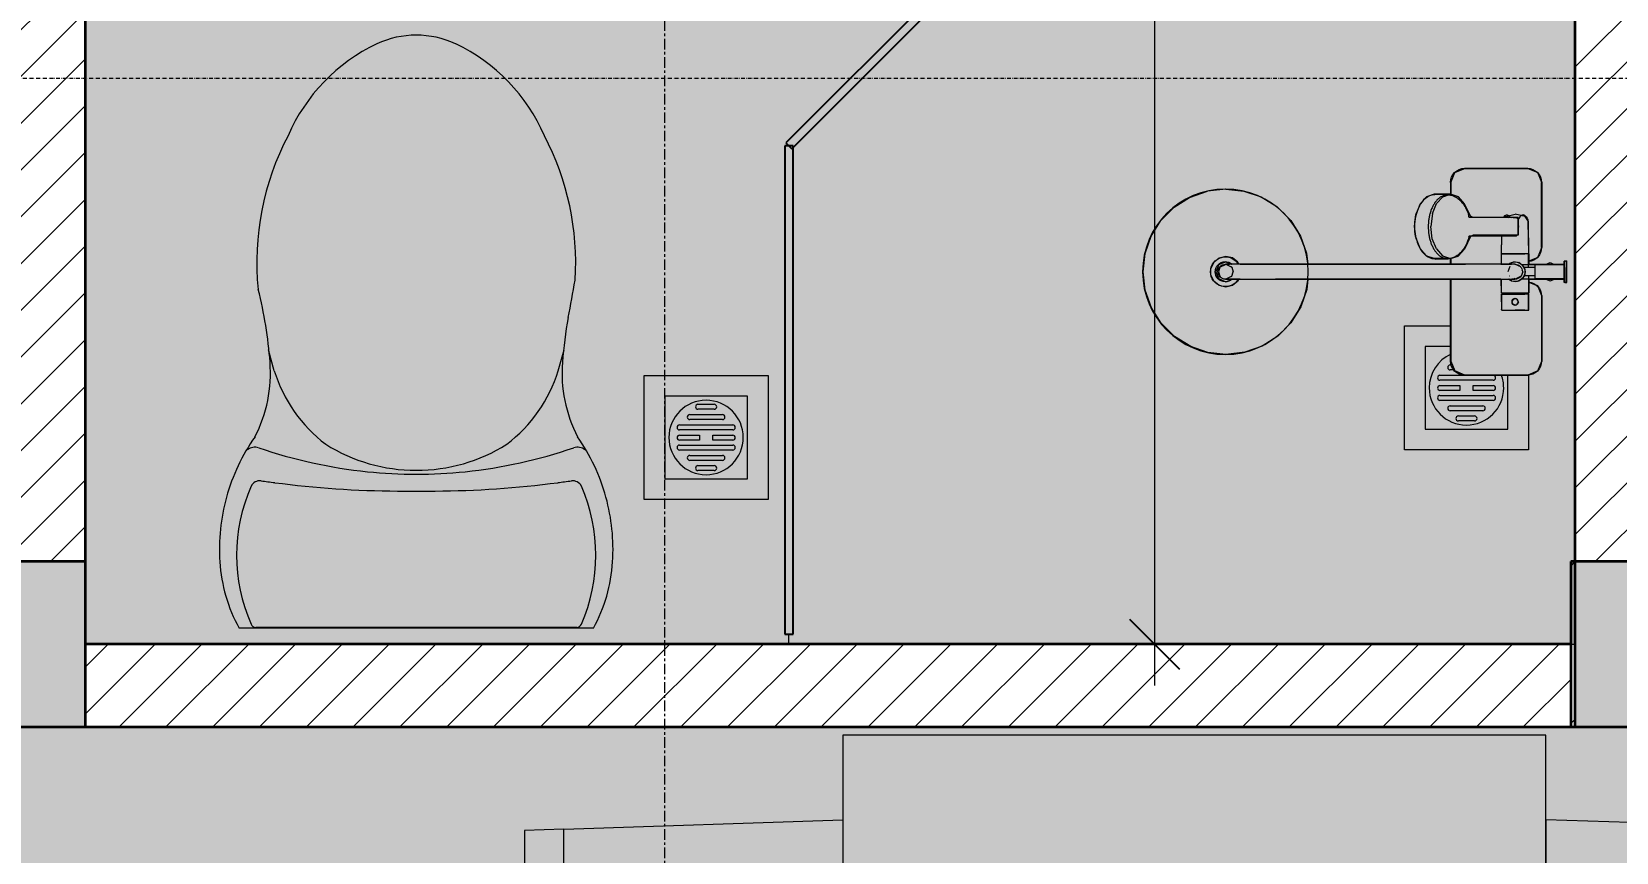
# Model space of a CAD drawing. Header units: millimetres. Extents: x 31444 to 224909, y 392 to 78637.
# Drawn here: x 38087 to 40003, y 64685 to 65678 of the extents above; entities that cross this region are included whole.
import ezdxf

# ---------------------------------------------------------------- set-up
doc = ezdxf.new("R2010")
doc.units = ezdxf.units.MM
doc.linetypes.add('Dash Dot 3_16_', pattern=[7.9375, 4.7625, -1.5875, 0, -1.5875])
doc.linetypes.add('Grid Line', pattern=[22.225, 12.7, -3.175, 3.175, -3.175])
for name, color, linetype, lineweight in [('0-1', 7, 'Continuous', 5), ('A-ANNO-DIMS', 211, 'Continuous', 9), ('A-ANNO-DIMS-50', 211, 'Continuous', 9), ('A-DETL-GENF-1', 7, 'Continuous', 18), ('A-DETL-GENF-4', 9, 'Continuous', 18), ('A-DETL-MEDM', 33, 'Continuous', 35), ('A-DETL-THIN', 151, 'Continuous', 18), ('A-FLOR-2', 7, 'Continuous', 18), ('A-GLAZ-CURT-1', 253, 'Continuous', 18), ('A-GLAZ-CURT-2', 50, 'Continuous', 25), ('A-WALL-2', 250, 'Continuous', 35), ('A-WALL-PATT-1', 9, 'Continuous', 18), ('G-ANNO-SYMB-1', 111, 'Dash Dot 3_16_', 18), ('I-FURN-1', 253, 'Continuous', 18), ('M-EQPM-1', 253, 'Continuous', 18), ('M-EQPM-2', 7, 'Continuous', 18), ('P-SANR-FIXT', 6, 'Continuous', 18), ('P-SANR-FIXT-1', 253, 'Continuous', 18), ('S-GRID-1', 1, 'Grid Line', 9)]:
    doc.layers.add(name, color=color, linetype=linetype, lineweight=lineweight)
doc.styles.add('UTM Avo', font='', dxfattribs={"width": 0.9, "height": 125})
doc.styles.get('UTM Avo').set_extended_font_data('UTM Avo')
doc.dimstyles.new('1_Dim_chi_tiet_2_5', dxfattribs={"dimscale": 304.8, "dimtxt": 124.912619, "dimasz": 0.19685, "dimexe": 0.164042, "dimexo": 0.0625, "dimgap": 0.016404, "dimtad": 1, "dimdec": 0, "dimrnd": 5, "dimzin": 0, "dimdsep": 46, "dimtxsty": 'UTM Avo', "dimblk1": 'OBLIQUE', "dimblk2": 'OBLIQUE', "dimsah": 1, "dimcen": 0.09, "dimdle": 0.164042, "dimazin": 0, "dimtfac": 1, "dimtdec": 4, "dimtix": 1, "dimtmove": 0, "dimatfit": 3, "dimfxl": 0.328084, "dimfxlon": 1, "dimtvp": 1, "dimtolj": 1, "dimtzin": 0, "dimarcsym": 2})
pattern_1 = [(45, (0, 0), (-28.284271, 28.284271), [])]
pattern_2 = [(50, (0, 0), (364.3679, -31.8783), [38.1, -419.1]), (355, (0, 0), (-70.4859, 382.1133), [30.48, -335.28]), (100.451, (30.36, -2.66), (293.885, 350.2334), [32.38, -356.18]), (46.184, (0, 101.6), (542.1585, -84.0858), [57.15, -628.65]), (96.636, (45.2, 94.6), (474.805, 494.8554), [48.57, -534.27]), (351.184, (0, 101.6), (474.8102, 494.85), [45.72, -502.92]), (21, (50.8, 76.2), (303.2285, -204.5305), [38.1, -419.1]), (326, (50.8, 76.2), (123.6039, 368.376), [30.48, -335.28]), (71.451, (76.07, 59.16), (426.8341, 163.8427), [32.38, -356.18]), (37.5, (0, 0), (6.17665, 169.11015), [3.353, -327.863, 3.353, -337.007, -336.55]), (37.5, (0, 0), (6.17665, 169.11015), [-671.576, 3.353, -333.197]), (7.5, (0, 0), (133.63888, 200.3615), [3.353, -190.703, 3.353, -320.243, -128.27]), (7.5, (0, 0), (133.63888, 200.3615), [-517.652, 3.353, -124.917]), (327.5, (-113.28, 0), (271.18182, -11.45836), [3.353, -123.647, 3.353, -392.887, -525.78]), (327.5, (-113.28, 0), (271.18182, -11.45836), [-523.24, 3.353, -522.427]), (317.5, (-164.08, 0), (296.2585, 50.85285), [3.353, -161.747, 3.353, -259.791, -373.38]), (317.5, (-164.08, 0), (296.2585, 50.85285), [-428.244, 3.353, -370.027]), (45, (0, 0), (-125.7236, 125.7236), []), (45, (0, 190.5), (-125.7236, 125.7236), [])]

# ---------------------------------------------------------------- blocks, each defined once
blk = doc.blocks.new('TOILET - TOILET-400871-TKCS_CĂN HỘ LOẠI 3 - MẶT BẰNG')
at = {"layer": 'P-SANR-FIXT-1'}
for p, q in [((-171.7, 330.3), (-178.6, 355.5)), ((171.7, 330.3), (178.6, 355.5)), ((194, 19.9), (-194, 19.9)), ((214.2, 19), (-214.2, 19))]:
    blk.add_line(p, q, dxfattribs=at)
for centre, radius, start, end in [((0, 624.4), 111.7, 64.7718, 115.2282), ((45.1, 528.6), 217.6, 115.2282, 156.7784), ((-45.1, 528.6), 217.6, 23.2216, 64.7718), ((137.1, 461.2), 329.8, 152.3122, 185.6513), ((-137.1, 461.2), 329.8, 356.3165, 27.6878), ((-719.2, 297.5), 544.3, 4.5441, 13.9464), ((-1948.3, 805.1), 2171.2, 349.1051, 350.319), ((719.2, 297.5), 544.3, 169.7121, 175.4559), ((-343.5, 327.4), 167.3, 332.62, 4.5441), ((-0.4, 384), 179.5, 197.4036, 232.5964), ((0.4, 384), 179.5, 307.4036, 342.5964), ((343.5, 327.4), 167.3, 175.4559, 207.38), ((-4, 115.7), 233.6, 144.7853, 164.7039), ((4, 115.7), 233.6, 15.2961, 35.2147), ((-195, 224.1), 13.8, 71.0073, 129.3276), ((0.6, 792.1), 586.9, 251.0073, 264.1678), ((0, 416), 206.1, 237.9268, 270), ((0, 416), 206.1, 270, 302.0732), ((-0.6, 792.1), 586.9, 275.8322, 288.9927), ((195, 224.1), 13.8, 50.6724, 108.9927), ((-189.1, 185.5), 11.7, 82.4212, 154.5895), ((178.9, 2951.3), 2778.4, 262.4212, 262.7649), ((-14.3, 1400.4), 1215.6, 262.593, 269.6026), ((0, 786.7), 581.5, 264.1678, 275.8322), ((14.3, 1400.4), 1215.6, 270.3974, 277.407), ((-178.9, 2951.3), 2778.4, 277.2351, 277.5788), ((189.1, 185.5), 11.7, 25.4105, 97.5788), ((1.9, 114.1), 239.7, 164.7039, 183.5487), ((-9.8, 107.2), 207.3, 156.2862, 203.7138), ((0, 3462.8), 3278, 269.6026, 270.3974), ((9.8, 107.2), 207.3, 336.2862, 23.7138), ((-1.9, 114.1), 239.7, 356.4513, 15.2961), ((-46.1, 111.1), 191.6, 183.5487, 208.7191), ((46.1, 111.1), 191.6, 331.2809, 356.4513), ((-193.7, 26.4), 6.48, 203.7138, 267.6832), ((193.7, 26.4), 6.48, 272.3168, 336.2862)]:
    blk.add_arc(centre, radius, start, end, dxfattribs=at)
blk = doc.blocks.new('93925000_0001 - 93925000_top_dwg_93925000_T-348115-TKCS_CĂN HỘ LOẠI 3 - MẶT BẰNG')
at = {"layer": 'P-SANR-FIXT'}
for p, q in [((-29.3, -30.4), (-108, -30.4)), ((29.3, -30.4), (108, -30.4)), ((-125, -47.4), (-125, -123.4)), ((-46.3, -78.4), (-46.3, -46.7)), ((-27.2, -47.1), (-26.1, -47.1)), ((21.5, -45.9), (60.6, -46.7)), ((125, -47.4), (125, -123.4)), ((-9, -412.5), (-9, -62.5)), ((9, -62.5), (9, -412.5)), ((43, -64.7), (43, -117.7)), ((65.8, -117.7), (65.8, -64.7)), ((-27.2, -77.9), (-26.1, -77.9)), ((43, -78.7), (21.5, -79.2)), ((42.7, -117.9), (42.7, -117.9)), ((43.2, -117.6), (43.2, -117.5)), ((65.6, -117.5), (65.6, -117.6)), ((66.1, -117.9), (66.1, -117.9)), ((-108, -140.4), (-9, -140.4)), ((9, -140.4), (16.1, -140.4)), ((15.4, -159.1), (15.8, -143.3)), ((108, -140.4), (92.7, -140.4)), ((93, -143.3), (93.4, -159.1))]:
    blk.add_line(p, q, dxfattribs=at)
at = {"layer": 'P-SANR-FIXT', "flags": 128}
for points in [[(-45.8, -46.1), (-27.2, -46.1), (-27.2, -78.9), (-45.8, -78.9)], [(-26.1, -46), (-26.1, -78.9), (-9, -79)], [(21.5, -47.4), (21.5, -79.1), (9, -79)]]:
    blk.add_lwpolyline(points, dxfattribs=at)
at = {"layer": 'P-SANR-FIXT'}
for centre, radius in [((-36.5, -62.5), 3.95), ((0, -412.5), 100)]:
    blk.add_circle(centre, radius, dxfattribs=at)
for centre, radius, start, end in [((-108, -47.4), 17, 90, 180), ((-29.3, -47.4), 17, 4.7626, 90), ((29.3, -47.4), 17, 90, 175.2374), ((108, -47.4), 17, 360, 90), ((-45.8, -46.6), 0.5, 90, 180), ((0, -62.5), 12, 318.5904, 221.4096), ((0, -62.5), 9, 90, 180.0008), ((0, -62.5), 9, 360, 90), ((59.7, -57.1), 10.5, 38.6491, 85.492), ((45.7, -61.8), 2.59, 155.1929, 175.7071), ((45.9, -61.8), 2.75, 130.8294, 155.1929), ((46.1, -62.1), 3.08, 110.5459, 130.8294), ((54.4, -334.8), 275.9, 88.2683, 91.7343), ((-11.1, -67.1), 76.9, 1.7693, 4.1075), ((65.2, -72.4), 3.46, 323.2522, 79.3541), ((-45.8, -78.4), 0.5, 180, 270), ((-108, -123.4), 17, 180, 270), ((39.3, -146.1), 24, 145.4892, 151.4815), ((41.5, -147.6), 26.8, 139.9517, 145.4927), ((43.6, -149.4), 29.5, 134.7867, 139.9744), ((46.2, -152), 33.2, 130.0223, 134.7808), ((47.7, -153.8), 35.5, 125.4414, 130.0144), ((49.9, -156.8), 39.2, 121.1773, 125.4365), ((50.6, -157.9), 40.5, 119.697, 121.1761), ((51, -158.7), 41.5, 117.0276, 119.7085), ((52.2, -161.1), 44.1, 113.3199, 117.0258), ((51.7, -159.9), 42.8, 109.7779, 113.2977), ((52.5, -162.2), 45.2, 106.1472, 109.7766), ((53.2, -164.5), 47.7, 103.9355, 106.1665), ((39.1, -108.2), 10.4, 284.3956, 285.5116), ((40.8, -114.2), 4.19, 285.5116, 289.9665), ((40.2, -112.5), 6, 289.9665, 292.7061), ((41.4, -115.3), 2.96, 292.7061, 296.5405), ((41.3, -115.1), 3.16, 296.9591, 300.8286), ((41.8, -115.8), 2.26, 300.8286, 305.287), ((42.1, -116.4), 1.64, 305.287, 309.9326), ((42.6, -116.9), 0.906, 309.9326, 315.24), ((66.5, -116.6), 1.39, 229.6335, 235.1234), ((66.3, -116.8), 1.08, 225.1702, 229.6335), ((67.3, -115.4), 2.79, 235.1234, 238.7439), ((67.2, -115.6), 2.6, 238.7439, 243.4573), ((67.8, -114.4), 3.89, 243.9189, 246.8313), ((68.1, -113.8), 4.52, 246.843, 250.4792), ((68.3, -113.2), 5.24, 250.478, 254.0406), ((68.5, -112.7), 5.75, 254.0357, 256.0561), ((55.4, -165.2), 48.4, 73.8659, 76.0481), ((56.2, -162.4), 45.5, 70.241, 73.86), ((57.4, -159.2), 42.1, 66.6693, 70.2637), ((56.5, -161.3), 44.3, 62.9815, 66.6728), ((58, -158.4), 41.1, 60.2783, 62.9855), ((57.7, -158.9), 41.7, 58.8444, 60.2824), ((59.2, -156.4), 38.7, 54.5377, 58.8482), ((60.9, -154), 35.8, 50.0034, 54.5405), ((62.8, -151.7), 32.8, 45.1921, 50.0042), ((65, -149.6), 29.8, 40.0487, 45.1896), ((87.6, -128.4), 1.5, 180, 187.5386), ((87.6, -128.4), 1.5, 258.6057, 270), ((67.2, -147.7), 26.8, 34.5125, 40.0422), ((69.4, -146.2), 24.2, 28.5363, 34.4919), ((108, -123.4), 17, 270, 360), ((32.6, -143.6), 16.9, 172.414, 179.1297), ((33.7, -143.7), 17.9, 164.9525, 172.4168), ((35.2, -144.2), 19.5, 157.9614, 164.9563), ((37.1, -144.9), 21.6, 151.4775, 157.9654), ((73.8, -143.9), 19.2, 21.6374, 28.9183), ((71.2, -145), 22.1, 15.4436, 21.6374), ((76.8, -143.4), 16.2, 7.1859, 15.4436), ((73.9, -143.8), 19.1, 1.2699, 7.1859), ((32.7, -159), 17.3, 181.3198, 222.2619), ((76, -159), 17.4, 317.3098, 358.6393), ((54.2, -123), 60.6, 259.1395, 270.1494), ((54.2, -119.5), 64.1, 270.1494, 280.3637), ((0, -412.5), 18, 120.2491, 59.7509), ((0, -412.5), 12.2, 137.7946, 42.2054), ((0, -412.5), 9, 180, 0)]:
    blk.add_arc(centre, radius, start, end, dxfattribs=at)
for points, degree in [([(-12.9, 0), (-12.9, -1.5), (-12.9, -3)], 2), ([(12.9, 0), (0, 0), (-12.8, 0)], 2), ([(12.8, 0), (12.9, 0), (12.9, 0)], 2), ([(12.9, 0), (12.9, -1.5), (12.9, -3)], 2), ([(-12.9, -3), (0, -3), (12.8, -3)], 2), ([(-12.8, -3), (-12.9, -3), (-12.9, -3)], 2), ([(-8.5, -3.8), (-8.5, -20.9), (-8.5, -38)], 2), ([(8.5, -3.8), (8.5, -20.9), (8.5, -38)], 2), ([(-8.5, -38), (0, -38), (8.5, -38)], 2), ([(-5, -38), (-5, -44.8), (-5, -51.6)], 2), ([(5, -38), (5, -44.8), (5, -51.6)], 2), ([(-5, -46), (-15.5, -46), (-26.1, -46)], 2), ([(5, -46), (13.3, -46), (21.5, -46)], 2), ([(43.2, -61.6), (43.1, -62.2), (43.3, -62.8), (43, -63.5), (43, -64.1), (43, -64.7)], 5), ([(46.1, -59), (45.8, -59), (45.6, -59), (45.4, -59.1), (45.2, -59.1), (45, -59.2)], 5), ([(65.6, -61.6), (65.6, -60.8), (65.5, -60), (64.3, -59), (63.5, -59), (62.7, -59)], 5), ([(42.8, -182.5), (33, -180.6), (24.7, -176.4), (19.9, -170.7)], 3), ([(88.8, -170.8), (83.9, -176.5), (75.6, -180.7), (65.8, -182.5)], 3)]:
    blk.add_open_spline(points, degree=degree, dxfattribs=at)
for points, weights in [([(-9.3, -3), (-8.5, -3), (-8.5, -3.8)], [1, 0.707106775639, 1]), ([(9.3, -3), (8.5, -3), (8.5, -3.8)], [1, 0.707106765177, 1]), ([(21.5, -45.9), (21.5, -45.7), (21.5, -47.4)], [0.874147445041, 0.908470869121, 1]), ([(67.9, -74.4), (66.9, -75.7), (65.8, -76.4)], [1, 0.991614392871, 1]), ([(54.4, -167.3), (15.8, -167.3), (15.8, -143.6)], [1, 0.707106781187, 1]), ([(93, -143.6), (93, -167.3), (54.4, -167.3)], [1, 0.707106781187, 1])]:
    blk.add_rational_spline(points, weights, degree=2, dxfattribs=at)
blk.add_open_spline([(68, -50.6), (68.4, -51.1), (68.6, -51.7), (68.7, -53.5), (68.2, -54.7), (66.1, -57), (64.6, -58.1), (62.7, -59)], degree=3, knots=[0.3623591, 0.3623591, 0.3623591, 0.3623591, 0.4991435, 0.4991435, 0.7494159, 0.7494159, 0.9564651, 0.9564651, 0.9564651, 0.9564651], dxfattribs=at)
blk = doc.blocks.new('93925000_0001 - 93925000_top_dwg-348114-TKCS_CĂN HỘ LOẠI 3 - MẶT BẰNG')
blk.add_blockref('93925000_0001 - 93925000_top_dwg_93925000_T-348115-TKCS_CĂN HỘ LOẠI 3 - MẶT BẰNG', (0, 0))
blk = doc.blocks.new('93925000_0001 - 93925000_3D_low_dwg-V1-TKCS_CĂN HỘ LOẠI 3 - MẶT BẰNG')
at = {"layer": 'P-SANR-FIXT'}
for p, q in [((-13, 0.4), (-12.1, 0.4)), ((-13, -2.4), (-13, 0.4)), ((-12.1, 0.4), (-9.1, 0.4)), ((-9.1, 0.4), (-5, 0.4)), ((-5, 0.4), (0, 0.4)), ((0, 0.4), (5.1, 0.4)), ((5.1, 0.4), (9, 0.4)), ((9, 0.4), (12, 0.4)), ((12, 0.4), (13, 0.4)), ((13, -2.4), (13, 0.4)), ((-12.1, -2.4), (-13, -2.4)), ((-9.1, -2.4), (-12.1, -2.4)), ((-11.1, -20.1), (-8.9, -14.6)), ((-5, -2.4), (-9.1, -2.4)), ((-8.9, -45.6), (-8.9, -2.4)), ((-8.5, -53.6), (-8.5, -2.4)), ((0, -2.4), (-5, -2.4)), ((5.1, -2.4), (0, -2.4)), ((5.1, -2.4), (9, -2.4)), ((8.5, -2.4), (8.5, -53.6)), ((8.9, -2.4), (8.9, -45.6)), ((11.1, -20.1), (8.9, -15)), ((9, -2.4), (12, -2.4)), ((12, -2.4), (13, -2.4)), ((13, -2.4), (12, -2.4)), ((-125, -47), (-120, -35)), ((-120, -35), (-125, -47)), ((-120, -35), (-108, -30)), ((-108, -30), (-120, -35)), ((-108, -30), (-29.2, -30)), ((-29.2, -30), (-108, -30)), ((-29.2, -30), (-17.2, -35)), ((-17.2, -35), (-29.2, -30)), ((-17.2, -35), (-12.8, -45.6)), ((-12.8, -45.6), (-17.2, -35)), ((-8.9, -25.2), (-11.1, -20.1)), ((8.9, -25.6), (11.1, -20.1)), ((17.2, -35), (12.8, -45.6)), ((12.8, -45.6), (17.2, -35)), ((17.2, -35), (29.2, -30)), ((17.2, -35), (29.2, -30)), ((29.2, -30), (108, -30)), ((108, -30), (29.2, -30)), ((108, -30), (120, -35)), ((120, -35), (108, -30)), ((120, -35), (125, -47)), ((125, -47), (120, -35)), ((-125, -123), (-125, -47)), ((-125, -47), (-125, -123)), ((-46.3, -45.7), (-27.2, -45.6)), ((-46.3, -46.9), (-46.3, -45.7)), ((-46.3, -50.5), (-46.3, -46.9)), ((-46.3, -50.5), (-46.3, -56.1)), ((-46.3, -56.1), (-46.3, -62.1)), ((-27.2, -46.8), (-27.2, -45.6)), ((-27.2, -46.8), (-27.2, -50.4)), ((-27.2, -56), (-27.2, -50.4)), ((-27.2, -62.1), (-27.2, -56)), ((-26.1, -46.8), (-26.1, -45.6)), ((-8.5, -45.6), (-26.1, -45.6)), ((-26.1, -46.8), (-26.1, -50.4)), ((-26.1, -56), (-26.1, -50.4)), ((-26.1, -62.1), (-26.1, -56)), ((-8.5, -53.6), (-11.2, -57.7)), ((-8.5, -53.6), (-11.2, -57.7)), ((-5.4, -54.9), (-9, -62.1)), ((-4.4, -50.9), (-8.5, -53.6)), ((-4.4, -50.9), (-8.5, -53.6)), ((-6.3, -55.7), (-5.4, -54.9)), ((-5.4, -54.9), (-5.5, -55.2)), ((0, -53.1), (-5.4, -54.9)), ((-4.6, -51), (-4.4, -50.9)), ((0, -50.1), (-4.4, -50.9)), ((4.4, -50.9), (0, -50.1)), ((2.5, -54.1), (0, -53.1)), ((4.4, -50.9), (4.6, -51)), ((4.4, -50.9), (8.5, -53.6)), ((4.4, -50.9), (8.5, -53.6)), ((9, -62.1), (6.4, -55.7)), ((21.5, -45.6), (8.5, -45.6)), ((11.1, -57.5), (8.5, -53.6)), ((11.2, -57.7), (8.5, -53.6)), ((11.2, -57.7), (8.5, -53.6)), ((21.5, -45.6), (60.6, -46.1)), ((21.5, -46.8), (21.5, -45.6)), ((21.5, -46.8), (21.5, -50.4)), ((21.5, -56), (21.5, -50.4)), ((21.5, -62.1), (21.5, -56)), ((60.6, -46.1), (66.7, -50.3)), ((66.7, -50.3), (69.5, -62.1)), ((125, -47), (125, -123)), ((125, -123), (125, -47)), ((-46.3, -68.1), (-46.3, -62.1)), ((-46.3, -73.7), (-46.3, -68.1)), ((-46.3, -77.3), (-46.3, -73.7)), ((-40.5, -62.1), (-39.4, -59.4)), ((-40.5, -62.1), (-39.3, -64.9)), ((-36.6, -58.1), (-39.4, -59.4)), ((-36.5, -66.1), (-39.3, -64.9)), ((-36.6, -58.1), (-33.6, -59.3)), ((-33.6, -64.8), (-36.5, -66.1)), ((-33.6, -59.3), (-32.5, -62.1)), ((-33.6, -64.8), (-32.5, -62.1)), ((-27.2, -68.2), (-27.2, -62.1)), ((-27.2, -73.8), (-27.2, -68.2)), ((-27.2, -77.4), (-27.2, -73.8)), ((-26.1, -68.2), (-26.1, -62.1)), ((-26.1, -73.8), (-26.1, -68.2)), ((-26.1, -77.4), (-26.1, -73.8)), ((-11.1, -57.5), (-12, -62.1)), ((-11.2, -57.7), (-12, -62.1)), ((-12, -62.1), (-11.2, -66.5)), ((-12, -62.1), (-11.2, -66.5)), ((-11.1, -57.5), (-11.2, -57.7)), ((-11.1, -66.7), (-11.2, -66.5)), ((-11.2, -66.5), (-9, -69.8)), ((-11.1, -66.7), (-9, -69.9)), ((-9, -62.1), (-8.3, -63.4)), ((-9, -62.1), (-9, -66.3)), ((-9, -79.5), (-9, -66.3)), ((-5.5, -69), (-5.4, -69.3)), ((6.4, -68.5), (0, -71.1)), ((9, -62.1), (9, -66.5)), ((9, -79.6), (9, -66.5)), ((9, -69.8), (11.2, -66.5)), ((9, -69.8), (11.2, -66.5)), ((9, -69.8), (11.1, -66.7)), ((11.1, -57.5), (11.2, -57.7)), ((11.1, -66.7), (12, -62.1)), ((11.1, -66.7), (11.2, -66.5)), ((12, -62.1), (11.2, -57.7)), ((12, -62.1), (11.2, -57.7)), ((11.2, -66.5), (12, -62.1)), ((21.5, -68.2), (21.5, -62.1)), ((21.5, -73.8), (21.5, -68.2)), ((21.5, -77.4), (21.5, -73.8)), ((43.3, -68.3), (43.7, -64)), ((43.3, -68.3), (44.3, -66.3)), ((44.3, -70.3), (43.3, -68.3)), ((44.3, -58.6), (44.2, -112.9)), ((65.4, -58.6), (44.3, -58.6)), ((52.7, -58.6), (54.8, -57.9)), ((54.8, -57.9), (56.9, -58.6)), ((65.4, -58.6), (65.4, -112.9)), ((66.3, -68.3), (65.4, -66.3)), ((65.4, -70.2), (66.3, -68.3)), ((65.4, -74.7), (66.7, -73.9)), ((66.3, -68.3), (65.8, -62.4)), ((66.7, -73.9), (69.5, -62.1)), ((-46.3, -78.5), (-46.3, -77.3)), ((-46.3, -78.5), (-27.2, -78.6)), ((-27.2, -78.6), (-27.2, -77.4)), ((-26.1, -78.6), (-26.1, -77.4)), ((-26.1, -78.6), (-9, -78.6)), ((-9, -79.5), (-9, -94.5)), ((-9, -94.5), (-9, -122.1)), ((9, -78.6), (21.5, -78.6)), ((9, -79.6), (9, -94.6)), ((9, -94.6), (9, -122.1)), ((21.5, -78.6), (21.5, -77.4)), ((21.5, -78.6), (44.3, -78.3)), ((44.2, -112.9), (42.7, -116.4)), ((65.4, -112.9), (67, -116.4)), ((-120, -135), (-125, -123)), ((-125, -123), (-120, -135)), ((-9, -122.1), (-9, -352.1)), ((9, -352.1), (9, -122.1)), ((16, -140.4), (19, -131.1)), ((27.2, -123.6), (19, -131.1)), ((42.7, -116.4), (27.2, -123.6)), ((67, -116.4), (82.2, -123.4)), ((82.2, -123.4), (90.4, -130.7)), ((90.4, -130.7), (93.7, -140.4)), ((125, -123), (120, -135)), ((120, -135), (125, -123)), ((-108, -140), (-120, -135)), ((-120, -135), (-108, -140)), ((-9, -140), (-108, -140)), ((-108, -140), (-9, -140)), ((16.1, -140), (9, -140)), ((9, -140), (16.1, -140)), ((16, -140.4), (16, -160.1)), ((19.3, -150.1), (16, -140.4)), ((27.5, -157.3), (19.3, -150.1)), ((90.7, -149.6), (82.5, -157.2)), ((90.7, -149.6), (93.7, -140.4)), ((93.7, -140.4), (93.7, -160.1)), ((108, -140), (94.1, -140)), ((94.1, -140), (108, -140)), ((108, -140), (120, -135)), ((108, -140), (120, -135)), ((16, -160.1), (18.8, -169)), ((19.3, -169.7), (16, -160.1)), ((25.5, -175.3), (19.3, -169.7)), ((27.5, -157.3), (39.8, -162.4)), ((39.8, -162.4), (54.8, -164.2)), ((70.6, -162.2), (54.8, -164.2)), ((70.6, -162.2), (82.5, -157.2)), ((90.7, -169.3), (82.5, -176.8)), ((90.6, -169.4), (88.2, -171.6)), ((93.7, -160.1), (90.7, -169.3)), ((27.2, -176.8), (25.5, -175.3)), ((39.8, -182), (27.5, -177)), ((39.6, -182), (54.8, -183.9)), ((39.8, -182), (54.8, -183.9)), ((54.8, -183.9), (69.9, -181.9)), ((54.8, -183.9), (69.3, -182.2)), ((69.9, -181.9), (69.3, -182.2)), ((69.9, -181.9), (70.6, -181.9)), ((82.5, -176.8), (70.6, -181.9)), ((82.2, -177), (79.6, -178.1)), ((-42.5, -321.4), (-61.8, -333.3)), ((-21.4, -314.2), (-42.5, -321.4)), ((-9, -312.8), (-21.4, -314.2)), ((22.5, -314.4), (9, -312.9)), ((43, -321.6), (22.5, -314.4)), ((61.9, -333.3), (43, -321.6)), ((-61.8, -333.3), (-77.7, -348.9)), ((78.8, -350.3), (61.9, -333.3)), ((-77.7, -348.9), (-89.8, -367.9)), ((-9, -374.4), (-9, -352.1)), ((9, -374.3), (9, -352.1)), ((90.5, -369.3), (78.8, -350.3)), ((-89.8, -367.9), (-97.3, -388.9)), ((-9, -394.7), (-9, -374.4)), ((9, -394.5), (9, -374.3)), ((97.6, -390.1), (90.5, -369.3)), ((-97.3, -388.9), (-100, -411.9)), ((-11.8, -397.7), (-16.7, -404)), ((-9, -396.3), (-11.8, -397.7)), ((-9, -394.7), (-9, -407.6)), ((9, -394.5), (9, -407.4)), ((11.7, -397.6), (9, -396.3)), ((11.7, -397.6), (16.7, -403.7)), ((11.7, -397.6), (16.7, -403.7)), ((100, -411.9), (97.6, -390.1)), ((-100, -411.9), (-97.6, -433.8)), ((-16.7, -404), (-18.5, -411.9)), ((-18.5, -411.9), (-18.5, -411.9)), ((-18.5, -411.9), (-16.5, -420.1)), ((-16.5, -420.1), (-11.3, -426.5)), ((-12, -411.9), (-9, -404.4)), ((-8.3, -420.6), (-12, -411.9)), ((-5.4, -404.7), (-9, -411.9)), ((-9, -407.6), (-9, -411.9)), ((-9, -411.9), (-9, -411.9)), ((0, -423.9), (-8.3, -420.6)), ((-5.4, -404.7), (-6.3, -405.5)), ((-5.4, -419.1), (-6.2, -418.4)), ((-5.4, -404.7), (0, -402.9)), ((0, -420.9), (-5.4, -419.1)), ((0, -420.9), (-5.4, -419.1)), ((5.4, -404.7), (0, -402.9)), ((5.4, -419.1), (0, -420.9)), ((5.4, -419.1), (0, -420.9)), ((8.7, -420.2), (0, -423.9)), ((9, -411.9), (5.4, -404.7)), ((5.4, -404.7), (6.2, -405.3)), ((5.4, -419.1), (9, -411.6)), ((5.4, -419.1), (9, -411.9)), ((6.2, -418.4), (5.4, -419.1)), ((8.7, -420.2), (12, -411.9)), ((12, -411.9), (9, -404.9)), ((9, -411.9), (9, -407.4)), ((9, -411.6), (9, -411.9)), ((16.5, -420.1), (11.7, -426.2)), ((18.5, -411.9), (16.5, -420.1)), ((16.7, -403.7), (18.5, -411.9)), ((16.7, -403.7), (18.5, -411.9)), ((18.5, -411.9), (18.5, -411.9)), ((100, -411.9), (97.5, -433.9)), ((-97.6, -433.8), (-90.5, -454.4)), ((-11.3, -426.5), (-3.9, -430)), ((-3.9, -430), (4.1, -429.9)), ((4.1, -429.9), (11.7, -426.2)), ((89.8, -455.8), (97.5, -433.9)), ((-90.5, -454.4), (-78.4, -473.9)), ((78, -474.5), (89.8, -455.8)), ((-78.4, -473.9), (-62.2, -490.2)), ((61.9, -490.4), (78, -474.5)), ((-62.2, -490.2), (-43.5, -501.9)), ((42.9, -502.2), (61.9, -490.4)), ((-43.5, -501.9), (-22.2, -509.4)), ((-22.2, -509.4), (-0.1, -511.9)), ((-0.1, -511.9), (22.1, -509.4)), ((22.1, -509.4), (42.9, -502.2))]:
    blk.add_line(p, q, dxfattribs=at)
blk = doc.blocks.new('93925000_0001 - FMM 93925000-401075-TKCS_CĂN HỘ LOẠI 3 - MẶT BẰNG')
at = {"extrusion": (0, 0, -1), "zscale": -1, "rotation": 180}
for name in ['93925000_0001 - 93925000_top_dwg-348114-TKCS_CĂN HỘ LOẠI 3 - MẶT BẰNG', '93925000_0001 - 93925000_3D_low_dwg-V1-TKCS_CĂN HỘ LOẠI 3 - MẶT BẰNG']:
    blk.add_blockref(name, (0, 0), dxfattribs=at)
blk = doc.blocks.new('THU NUOC - THU NUOC-V2-TKCS_CĂN HỘ LOẠI 3 - MẶT BẰNG')
at = {"layer": 'M-EQPM-2'}
for p, q in [((-66.3, -70.6), (-66.3, 79.4)), ((-66.3, 79.4), (-10.2, 79.4)), ((-10.2, 54.4), (-41.3, 54.4)), ((-41.3, 54.4), (-41.3, -45.6)), ((-23.3, 19.6), (40.9, 19.6)), ((-11, 32.1), (-8.2, 32.1)), ((-5.8, 26.1), (-11, 26.1)), ((58.7, -45.6), (58.7, 19.9)), ((83.7, 20.3), (83.7, -70.6)), ((40.9, 13.6), (-23.3, 13.6)), ((-23.3, 7.2), (0.7, 7.2)), ((0.7, 1.2), (-23.3, 1.2)), ((0.7, 7.2), (0.7, 1.2)), ((16.7, 1.2), (16.7, 7.2)), ((16.7, 7.2), (40.9, 7.2)), ((40.9, 1.2), (16.7, 1.2)), ((-23.3, -4.8), (40.9, -4.8)), ((40.9, -10.8), (-23.3, -10.8)), ((-11, -17.3), (28.5, -17.3)), ((28.5, -23.3), (-11, -23.3)), ((-1.1, -29.6), (18.5, -29.6)), ((18.5, -35.6), (-1.1, -35.6)), ((-41.3, -45.6), (58.7, -45.6)), ((83.7, -70.6), (-66.3, -70.6))]:
    blk.add_line(p, q, dxfattribs=at)
for centre, radius, start, end in [((8.7, 4.4), 45, 115.0825, 180), ((8.7, 4.4), 45, 115.0825, 180), ((-23.3, 16.6), 3, 90, 270), ((-11, 29.1), 3, 90, 270), ((40.9, 16.6), 3, 270, 90), ((8.7, 4.4), 45, 0, 20.2407), ((8.7, 4.4), 45, 360, 20.2407), ((8.7, 4.4), 45, 180, 0), ((8.7, 4.4), 45, 180, 360), ((-23.3, 4.2), 3, 90, 270), ((40.9, 4.2), 3, 270, 90), ((-23.3, -7.8), 3, 90, 270), ((-11, -20.3), 3, 90, 270), ((28.5, -20.3), 3, 270, 90), ((40.9, -7.8), 3, 270, 90), ((-1.1, -32.6), 3, 90, 270), ((18.5, -32.6), 3, 270, 90)]:
    blk.add_arc(centre, radius, start, end, dxfattribs=at)
blk = doc.blocks.new('THU NUOC - THU NUOC-455054-TKCS_CĂN HỘ LOẠI 3 - MẶT BẰNG')
at = {"layer": 'M-EQPM-2'}
for p, q in [((-66.3, -70.6), (-66.3, 79.4)), ((-66.3, 79.4), (83.7, 79.4)), ((83.7, 79.4), (83.7, -70.6)), ((58.7, 54.4), (-41.3, 54.4)), ((-41.3, 54.4), (-41.3, -45.6)), ((-1.1, 44.5), (18.5, 44.5)), ((18.5, 38.5), (-1.1, 38.5)), ((58.7, -45.6), (58.7, 54.4)), ((-23.3, 19.6), (40.9, 19.6)), ((-11, 32.1), (28.5, 32.1)), ((28.5, 26.1), (-11, 26.1)), ((40.9, 13.6), (-23.3, 13.6)), ((-23.3, 7.2), (0.7, 7.2)), ((0.7, 1.2), (-23.3, 1.2)), ((0.7, 7.2), (0.7, 1.2)), ((16.7, 1.2), (16.7, 7.2)), ((16.7, 7.2), (40.9, 7.2)), ((40.9, 1.2), (16.7, 1.2)), ((-23.3, -4.8), (40.9, -4.8)), ((40.9, -10.8), (-23.3, -10.8)), ((-11, -17.3), (28.5, -17.3)), ((28.5, -23.3), (-11, -23.3)), ((-1.1, -29.6), (18.5, -29.6)), ((18.5, -35.6), (-1.1, -35.6)), ((-41.3, -45.6), (58.7, -45.6)), ((83.7, -70.6), (-66.3, -70.6))]:
    blk.add_line(p, q, dxfattribs=at)
for centre, radius, start, end in [((8.7, 4.4), 45, 0, 180), ((8.7, 4.4), 45, 360, 180), ((-1.1, 41.5), 3, 90, 270), ((18.5, 41.5), 3, 270, 90), ((-23.3, 16.6), 3, 90, 270), ((-11, 29.1), 3, 90, 270), ((28.5, 29.1), 3, 270, 90), ((40.9, 16.6), 3, 270, 90), ((8.7, 4.4), 45, 180, 0), ((8.7, 4.4), 45, 180, 360), ((-23.3, 4.2), 3, 90, 270), ((40.9, 4.2), 3, 270, 90), ((-23.3, -7.8), 3, 90, 270), ((-11, -20.3), 3, 90, 270), ((28.5, -20.3), 3, 270, 90), ((40.9, -7.8), 3, 270, 90), ((-1.1, -32.6), 3, 90, 270), ((18.5, -32.6), 3, 270, 90)]:
    blk.add_arc(centre, radius, start, end, dxfattribs=at)
blk = doc.blocks.new('System Panel - Glazed-850628-TKCS_CĂN HỘ LOẠI 3 - MẶT BẰNG')
at = {"layer": 'A-GLAZ-CURT-2'}
for p, q in [((295.3, 5), (-295.3, 5)), ((-295.3, 5), (-295.3, -5)), ((295.3, -5), (295.3, 5)), ((-295.3, -5), (295.3, -5))]:
    blk.add_line(p, q, dxfattribs=at)
blk = doc.blocks.new('System Panel - Glazed-850629-TKCS_CĂN HỘ LOẠI 3 - MẶT BẰNG')
at = {"layer": 'A-GLAZ-CURT-2'}
for p, q in [((316.6, 5), (-316.6, 5)), ((-316.6, 5), (-316.6, -5)), ((316.6, -5), (316.6, 5)), ((-316.6, -5), (316.6, -5))]:
    blk.add_line(p, q, dxfattribs=at)
blk = doc.blocks.new('RES_BAN AN 1 - RES_BAN AN 1-851490-TKCS_CĂN HỘ LOẠI 3 - MẶT BẰNG')
at = {"layer": 'I-FURN-1'}
for p, q in [((-425, 0), (-425, -1275)), ((425, 0), (-425, 0)), ((425, -1275), (425, 0)), ((-761.9, -113.5), (-809.6, -115.1)), ((-761.9, -113.5), (-425, -102.3)), ((-761.9, -538.5), (-761.9, -113.5)), ((-761.9, -538.5), (-761.9, -113.5)), ((-425, -102.3), (-425, -549.7)), ((425, -102.3), (425, -549.7)), ((761.9, -113.5), (425, -102.3)), ((761.9, -538.5), (761.9, -113.5)), ((761.9, -113.5), (761.9, -538.5)), ((809.6, -115.1), (761.9, -113.5)), ((-809.6, -115.1), (-809.6, -536.9)), ((809.6, -536.9), (809.6, -115.1)), ((-809.6, -536.9), (-761.9, -538.5)), ((-425, -549.7), (-761.9, -538.5)), ((425, -549.7), (761.9, -538.5)), ((761.9, -538.5), (809.6, -536.9)), ((-809.6, -745.3), (-761.9, -743.8)), ((-809.6, -1167.2), (-809.6, -745.3)), ((-761.9, -743.8), (-425, -732.5)), ((-761.9, -1168.8), (-761.9, -743.8)), ((-761.9, -743.8), (-761.9, -1168.8)), ((-425, -732.5), (-425, -1180)), ((425, -732.5), (425, -1180)), ((761.9, -743.8), (425, -732.5)), ((761.9, -743.8), (809.6, -745.3)), ((761.9, -1168.8), (761.9, -743.8)), ((761.9, -1168.8), (761.9, -743.8)), ((809.6, -745.3), (809.6, -1167.2)), ((-761.9, -1168.8), (-809.6, -1167.2)), ((809.6, -1167.2), (761.9, -1168.8)), ((-425, -1180), (-761.9, -1168.8)), ((425, -1180), (761.9, -1168.8)), ((-425, -1275), (425, -1275))]:
    blk.add_line(p, q, dxfattribs=at)
blk = doc.blocks.new('NCV_TKTC_TANG 1_rvt-1-TKCS_CĂN HỘ LOẠI 3 - MẶT BẰNG')
at = {"layer": 'A-WALL-PATT-1'}
h = blk.add_hatch(dxfattribs=at)
h.set_pattern_fill('FP_1', color=256, style=0, pattern_type=2)
h.set_pattern_definition(pattern_1)
h.paths.add_polyline_path([(38142.6, 65036.9), (38152.6, 65036.9), (38152.6, 65937.3), (38052.6, 65937.3), (38052.6, 65036.9)])
h.paths.add_polyline_path([(38052.6, 66737.3), (38152.6, 66737.3), (38152.6, 67036.9), (38052.6, 67036.9), (38052.6, 66836.9)])
h.paths.add_polyline_path([(38052.6, 68136.9), (38152.6, 68136.9), (38152.6, 68736.9), (38052.6, 68736.9), (38052.6, 68550.2)])
h.paths.add_polyline_path([(38052.6, 69636.9), (38152.6, 69636.9), (38152.6, 69761.9), (38052.6, 69761.9)])
h = blk.add_hatch(dxfattribs=at)
h.set_pattern_fill('FP_1', color=256, style=0, pattern_type=2)
h.set_pattern_definition(pattern_1)
h.paths.add_polyline_path([(40034.3, 65036.9), (40052.6, 65036.9), (40052.6, 66836.9), (39952.6, 66836.9), (39952.6, 65036.9)])
h = blk.add_hatch(dxfattribs=at)
h.set_pattern_fill('FP_1', color=256, style=0, pattern_type=2)
h.set_pattern_definition(pattern_1)
h.paths.add_polyline_path([(41704, 64836.9), (41852.6, 64836.9), (41852.6, 64936.9), (40052.6, 64936.9), (40052.6, 64836.9), (41537, 64836.9)])
h.paths.add_polyline_path([(38152.6, 64836.9), (39947.6, 64836.9), (39947.6, 64936.9), (38152.6, 64936.9), (38152.6, 64842.2)])
at = {"layer": 'A-FLOR-2'}
blk.add_line((39002.6, 64936.9), (39002.6, 64948.9), dxfattribs=at)
at = {"layer": 'A-WALL-2'}
for p, q in [((39952.6, 66836.9), (39952.6, 65036.9)), ((38152.6, 65036.9), (38152.6, 65937.3)), ((39947.6, 64936.9), (38152.6, 64936.9)), ((38152.6, 64836.9), (39947.6, 64836.9))]:
    blk.add_line(p, q, dxfattribs=at)
at = {"layer": 'A-GLAZ-CURT-1'}
for name, p, rotation in [('System Panel - Glazed-850629-TKCS_CĂN HỘ LOẠI 3 - MẶT BẰNG', (39226.4, 65763.5), 44.99999999999893), ('System Panel - Glazed-850628-TKCS_CĂN HỘ LOẠI 3 - MẶT BẰNG', (39002.6, 65244.3), 89.99999999999919)]:
    blk.add_blockref(name, p, dxfattribs=dict(at, rotation=rotation))
at = {"layer": 'I-FURN-1'}
blk.add_blockref('RES_BAN AN 1 - RES_BAN AN 1-851490-TKCS_CĂN HỘ LOẠI 3 - MẶT BẰNG', (39492.6, 64826.9), dxfattribs=at)
at = {"layer": 'M-EQPM-1'}
for name, p in [('THU NUOC - THU NUOC-V2-TKCS_CĂN HỘ LOẠI 3 - MẶT BẰNG', (39812.8, 65242.5)), ('THU NUOC - THU NUOC-455054-TKCS_CĂN HỘ LOẠI 3 - MẶT BẰNG', (38893.8, 65182.5))]:
    blk.add_blockref(name, p, dxfattribs=at)
at = {"layer": 'P-SANR-FIXT-1'}
blk.add_blockref('TOILET - TOILET-400871-TKCS_CĂN HỘ LOẠI 3 - MẶT BẰNG', (38552.2, 64937.3), dxfattribs=at)
at = {"layer": 'P-SANR-FIXT-1', "rotation": 89.9999999999997}
blk.add_blockref('93925000_0001 - FMM 93925000-401075-TKCS_CĂN HỘ LOẠI 3 - MẶT BẰNG', (39942.6, 65387.3), dxfattribs=at)
blk = doc.blocks.new('DIMBLOCK10-TKCS_CĂN HỘ LOẠI 3 - MẶT BẰNG')
at = {"layer": 'A-ANNO-DIMS-50'}
for p, q in [((39444.5, 66886.9), (39444.5, 64886.9)), ((39544.5, 66836.9), (39394.5, 66836.9)), ((39444.5, 66836.9), (39544.5, 66836.9)), ((39544.5, 64936.9), (39394.5, 64936.9)), ((39444.5, 64936.9), (39544.5, 64936.9))]:
    blk.add_line(p, q, dxfattribs=at)
at = {"layer": 'A-ANNO-DIMS-50', "lineweight": 25}
for p, q in [((39444.5, 66836.9), (39414.5, 66866.9)), ((39444.5, 66836.9), (39474.5, 66806.9)), ((39444.5, 64936.9), (39414.5, 64966.9)), ((39444.5, 64936.9), (39474.5, 64906.9))]:
    blk.add_line(p, q, dxfattribs=at)
at = {"layer": 'A-ANNO-DIMS-50', "color": 0, "insert": (39282.1, 65715.8), "char_height": 125, "width": 410.824, "attachment_point": 1, "rotation": 90, "line_spacing_factor": 1.110334, "style": 'UTM Avo'}
blk.add_mtext('1900', dxfattribs=at)
blk = doc.blocks.new('_Oblique')
at = {"color": 0, "linetype": 'ByBlock', "lineweight": -2}
blk.add_line((-0.5, -0.5), (0.5, 0.5), dxfattribs=at)

msp = doc.modelspace()

# ---------------------------------------------------------------- hatches: boundary and pattern name
at = {"layer": 'A-DETL-GENF-1'}
msp.add_hatch(color=256, dxfattribs=at).paths.add_polyline_path([(41852.6, 61836.9), (41852.6, 64836.9), (38052.6, 64836.9), (38052.6, 68036.9), (37052.6, 68036.9), (37052.6, 64836.9), (35052.6, 64836.9), (35052.6, 61836.9), (37552.6, 61836.9), (37552.6, 61961.9), (38852.6, 61961.7), (38852.6, 61836.9), (41842.6, 61836.9)])
h = msp.add_hatch(color=256, dxfattribs=at)
h.paths.add_polyline_path([(39531.8, 64936.9), (39952.6, 64936.9), (39952.6, 66836.9), (38152.6, 66836.9), (38152.6, 64936.9), (39452.4, 64936.9)])
h.paths.add_polyline_path([(39880.5, 65378.3), (39880.5, 65378.8), (39880.5, 65378.8)])
h.paths.add_polyline_path([(39570.6, 65396.3), (39570.6, 65396.3), (39571.7, 65396.6)])
at = {"layer": 'A-DETL-GENF-4'}
h = msp.add_hatch(dxfattribs=at)
h.set_pattern_fill('FP_2', color=256, style=0, pattern_type=2)
h.set_pattern_definition(pattern_2)
h.paths.add_polyline_path([(38364.6, 61511.9), (38852.6, 61512.2), (38852.6, 61961.9), (37552.6, 61961.9), (37552.6, 61511.9), (37816.3, 61511.9)])
h.paths.add_polyline_path([(33652.6, 61561.9), (34352.6, 61562), (34352.6, 61911.9), (33652.6, 61911.9), (33652.6, 61636.9)])
h.paths.add_polyline_path([(41852.6, 61636.9), (42052.6, 61636.9), (42052.6, 61836.9), (41852.6, 61836.9), (41852.6, 61739.5)])
h.paths.add_polyline_path([(36952.6, 64836.9), (37052.6, 64836.9), (37052.6, 65036.9), (36952.6, 65036.9), (36952.6, 64936.9)])
h.paths.add_polyline_path([(40052.6, 64836.9), (40052.6, 65036.9), (39952.6, 65036.9), (39952.6, 64836.9), (40034.3, 64836.9)])
h.paths.add_polyline_path([(38152.6, 64836.9), (38152.6, 65036.9), (38052.6, 65036.9), (38052.6, 64836.9)])
h.paths.add_polyline_path([(33652.6, 64839), (33852.6, 64839), (33852.2, 65036.9), (33652.6, 65036.9), (33652.6, 65035.3)])
h.paths.add_polyline_path([(42037.9, 66736.9), (42052.6, 66736.9), (42052.6, 66936.9), (41852.6, 66936.9), (41852.6, 66736.9)])
h.paths.add_polyline_path([(33652.6, 67936.9), (33852.6, 67936.9), (33852.6, 68136.9), (33652.6, 68136.9), (33652.6, 68036.9)])
h.paths.add_polyline_path([(36952.6, 67936.9), (37052.6, 67936.9), (37052.6, 68136.9), (36952.6, 68136.9), (36952.6, 68036.9)])
h.paths.add_polyline_path([(38152.6, 67942), (38152.6, 68136.9), (38052.6, 68136.9), (38052.6, 67942), (38150.1, 67942)])
h.paths.add_polyline_path([(38052.6, 69761.9), (38852.6, 69761.9), (38852.6, 70111.9), (37552.6, 70111.9), (37552.6, 69761.9)])
h.paths.add_polyline_path([(33988.6, 69761.9), (34352.6, 69761.9), (34352.6, 70111.9), (33652.6, 70111.9), (33652.6, 69761.9)])
h.paths.add_polyline_path([(41852.6, 69836.9), (42052.6, 69836.9), (42052.6, 70036.9), (41852.6, 70036.9), (41852.6, 69836.9)])
h = msp.add_hatch(dxfattribs=at)
h.set_pattern_fill('FP_2', color=256, style=0, pattern_type=2)
h.set_pattern_definition(pattern_2)
h.paths.add_polyline_path([(41852.6, 64835.3), (42052.6, 64835.3), (42052.6, 65035.3), (41852.6, 65035.3), (41852.6, 64836.9)])
h.paths.add_polyline_path([(39947.6, 64836.9), (39952.6, 64836.9), (39952.6, 65036.9), (39947.6, 65036.9), (39947.6, 64936.7)])

# ---------------------------------------------------------------- linework, layer by layer
at = {"layer": 'A-DETL-MEDM'}
for p, q in [((38152.6, 65036.9), (38052.6, 65036.9)), ((38152.6, 64836.9), (38152.6, 65036.9)), ((39947.6, 65036.9), (39947.6, 64836.9)), ((39952.6, 65036.9), (39947.6, 65036.9)), ((39952.6, 65036.9), (39952.6, 64836.9)), ((40052.6, 65036.9), (39952.6, 65036.9)), ((38052.6, 64836.9), (38152.6, 64836.9)), ((39947.6, 64836.9), (39952.6, 64836.9)), ((39952.6, 64836.9), (40052.6, 64836.9))]:
    msp.add_line(p, q, dxfattribs=at)
at = {"layer": 'A-DETL-THIN'}
for p, q in [((38152.6, 66836.9), (38152.6, 65036.9)), ((39952.6, 65036.9), (39952.6, 66836.9)), ((38152.6, 64936.9), (39952.6, 64936.9)), ((39952.6, 64836.9), (38152.6, 64836.9))]:
    msp.add_line(p, q, dxfattribs=at)
at = {"layer": 'G-ANNO-SYMB-1'}
msp.add_line((44567.7, 65621.1), (32168.1, 65621.1), dxfattribs=at)
at = {"layer": 'S-GRID-1'}
msp.add_line((38852.6, 61655.7), (38852.6, 70075.6), dxfattribs=at)

# ---------------------------------------------------------------- block references
at = {"layer": '0-1'}
msp.add_blockref('NCV_TKTC_TANG 1_rvt-1-TKCS_CĂN HỘ LOẠI 3 - MẶT BẰNG', (0, 0), dxfattribs=at)

# ---------------------------------------------------------------- dimensions: what is measured, and where the dimension line sits
at = {"layer": 'A-ANNO-DIMS'}
dim = msp.add_linear_dim(base=(39444.5, 64936.9), p1=(39544.5, 66836.9), p2=(39544.5, 64936.9), angle=90, dimstyle='1_Dim_chi_tiet_2_5', override={"dimpost": '<>', "dimfxl": 1900}, dxfattribs=at)
dim.commit()
dim.dimension.update_dxf_attribs({"geometry": 'DIMBLOCK10-TKCS_CĂN HỘ LOẠI 3 - MẶT BẰNG', "text_midpoint": (39374.8, 65886.9)})

doc.saveas('drawing.dxf')
